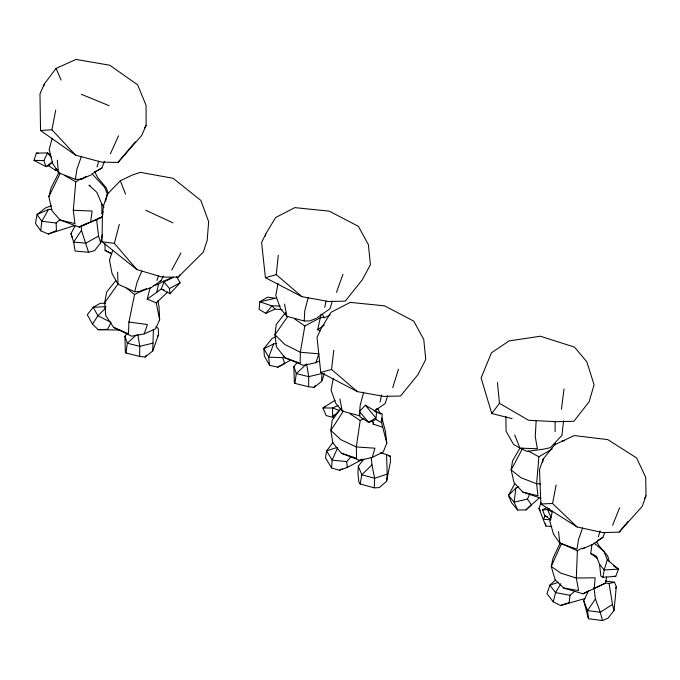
<?xml version="1.0" encoding="UTF-8"?>
<svg xmlns="http://www.w3.org/2000/svg" width="680" height="680" viewBox="0 0 680 680"><rect width="100%" height="100%" fill="white"/><g stroke="black" fill="none" stroke-linecap="round" stroke-linejoin="round"><path stroke-width="1.02" d="M555.092 431.587L555.135 421.251M126.981 333.854L124.907 336.209L125.375 352.163L125.987 353.03L139.63 356.405L145.112 357.043L152.737 350.94L158.593 334.5L158.21 328.329L155.89 326.723M297.313 362.635L293.862 366.562L294.329 382.508L294.942 383.384L308.584 386.75L314.067 387.387L321.691 381.293L324.445 373.558M102.068 241.791L102.391 214.566L103.436 206.04L107.347 194.182L120.3 180.804L131.869 175.21L140.327 172.346L173.154 178.313L200.889 200.456L208.658 221.68L207.188 240.371L203.226 252.203L178.118 277.134L162.18 277.091L136.875 269.577L102.068 241.791L114.376 243.347L136.875 269.577M139.63 356.405L139.774 346.307L137.828 334.602M308.584 386.75L308.728 376.661L306.62 363.978L296.293 373.583L294.942 383.384M152.737 350.94L153.417 329.358M321.691 381.293L321.921 373.499L308.728 376.661L296.293 373.583L293.862 366.562M146.676 288.456L134.555 294.517L128.936 322.048L128.494 333.744L113.662 327.428L105.774 315.605L104.703 302.694L106.683 292.009L115.779 280.661M581.791 548.156L577.396 550.851L576.308 578.042L578.604 590.597L563.669 588.013L555.11 579.726L551.25 566.448L553.001 558.306L560.303 542.7M380.613 452.88L386.605 454.504L390.371 456.271L390.43 461.864L386.631 481.253L379.202 487.628L374.221 487.823L374.629 478.261L371.934 464.899L371.272 457.538M363.851 459.017L358.317 466.259L357.926 473.467L358.878 482.12L360.179 484.015L374.221 487.823M316.319 318.333L309.876 320.9L304.207 320.969L304.801 310.556L308.295 297.347M536.146 420.988L535.262 436.594L537.353 448.749L519.919 448.146L513.502 444.363L506.073 431.23L505.912 416.483M362.296 459.476L347.293 467.398L339.397 470.254L331.559 467.925L332.154 460.131L337.501 448.086M386.631 481.253L387.2 474.096L386.605 454.504M552.185 448.962L538.891 456.781L536.613 483.735L537.965 495.745L522.81 492.099L514.088 482.774L511.147 469.906L512.55 460.879L519.843 448.231M59.126 172.1L51.026 188.071L48.867 196.665L52.029 210.783L60.146 220.031L74.928 223.567L73.296 210.307L75.778 181.756L81.218 178.619M588.659 590.623L583.695 600.721L588.489 618.74L602.48 620.551L608.031 618.171L614.074 610.36L616.292 586.611L614.473 582.216L605.387 581.043M265.481 236.096L265.685 234.048L275.655 217.523L294.797 207.63L329.222 211.157L358.334 226.278L368.356 244.63L370.438 264.681L362.312 279.735L345.21 301.163L328.5 301.486L301.962 296.692L265.412 277.712L261.604 242.556L265.685 234.048M301.962 296.692L276.25 274.644L278.273 255.263M563.558 420.801L561.952 435.327L550.486 447.627L543.609 449.165L527.127 451.367L519.919 448.146L514.726 434.996M357.382 391.62L320.764 372.453L317.024 337.356L321.019 328.695L331.075 312.29L350.208 302.387L384.565 305.847L413.738 321.113L423.759 339.507L425.748 359.448L417.945 374.654L400.546 396.006L383.885 396.389L357.382 391.62L331.559 369.478L333.769 350.217M74.928 225.437L48.356 234.039L40.698 230.767L41.811 221.238L48.544 209.397L51.706 209.321M574.736 591.294L570.035 595.332L569.16 602.692L560.507 605.506L553.24 601.825L546.975 593.708L549.848 585.183L555.688 579.938M518.798 486.829L515.873 488.07L514.139 502.163L517.633 510.017L525.98 509.915L539.835 497.352M561.459 409.224L564.026 388.9M542.776 462.137L543.167 459.085L554.718 444.745L574.226 435.548L607.81 439.629L636.608 457.946L645.719 477.3L646 495.873L642.277 506.302L619.208 532.117L602.981 532.619L577.031 526.94L540.88 503.948L539.486 469.54L543.167 459.085M60.146 220.031L79.178 227.103L90.653 222.071L92.106 211.004L73.296 210.307M375.929 419.416L368.755 422.45L359.95 416.763L359.423 411.553L365.398 405.254L376.584 411.833L375.929 419.416L381.565 422.662L386.793 443.096L383.291 451.911L372.283 457.377L359.907 460.462L341.377 453.245L332.732 442.68L330.879 430.406L332.146 420.342L341.13 408.068M597.134 558.271L590.75 553.427L591.94 544.637M125.987 353.03L127.338 343.23L124.907 336.209M102.34 211.99L102.068 213.911L101.685 203.745L96.9 192.389L88.986 185.147L90.618 186.38M363.817 418.498L360.213 420.486L356.328 446.964L356.592 458.21L341.377 453.245M83.691 178.16L80.903 179.316L75.344 179.299L76.968 168.988L81.422 156.374M607.317 559.844L618.519 569.126L615.731 576.36L602.973 577.277L604.197 569.967L607.317 559.844L604.053 551.344L593.904 542.988M330.055 314.908L325.966 317.144L320.246 317.738L304.844 325.992L300.33 352.265L300.203 363.239L285.005 357.808L276.445 346.825L275 334.755L276.267 324.377L285.532 312.74M360.179 484.015L361.811 474.785L358.317 466.259M44.081 85.757L44.455 83.759L56.083 68.425L75.965 59.449L109.727 65.221L137.632 84.83L146.064 105.332L146.132 125.46L141.61 135.583L117.98 162.444L101.49 162.103L75.573 155.142L40.536 130.534L39.975 93.9L44.455 83.759M278.01 283.5L275.782 295.494L280.5 308.652L286.909 316.361L304.207 320.969M563.669 588.013L583.024 593.802L605.514 583.125L606.654 577.005M333.319 378.207L331.075 390.175L335.758 403.308L342.201 411.094L359.507 415.743L360.145 405.39L363.673 392.207M577.031 526.94L552.568 503.498L556.112 484.993M75.573 155.142L51.918 129.761L55.743 110.041M75.454 225.207L70.958 233.631L73.644 242.08L75.106 251.065L88.528 252.246L94.597 250.623L100.674 242.802L102.28 234.71M382.364 427.142L373.142 424.065L373.541 422.059M324.734 307.351L326.034 301.163M320.374 330.726L317.662 329.791L321.096 314.194M380.052 402.152L381.591 394.952M113.662 327.428L131.682 336.2L144.211 333.897L155.584 328.772L159.638 319.846L156.238 302.889L147.228 299.124L156.749 292.281L158.525 284.172L163.421 281.231L172.516 277.389M102.85 214.141L102.195 217.031L79.178 227.103L87.448 223.176M102.391 214.566L103.139 211.506M105.612 201.314L107.347 194.182M375.522 412.037L376.372 408.595M112.727 250.35L109.455 260.176L112.106 273.725L117.997 284.197L134.682 291.754L137.088 282.234L141.814 271.082M553.24 601.825L555.56 592.594L560.864 583.678M147.228 299.124L150.161 287.547M114.376 243.347L119.297 224.425M552.466 511.147L549.806 521.331L553.545 534.233L559.887 543.277L576.997 549.151L578.51 539.588L582.573 527.918M373.142 424.065L373.507 422.722L371.042 420.979M52.19 138.261L49.155 149.447L52.615 163.336L58.472 172.712L75.344 179.299M372.283 457.377L374.935 448.188L356.328 446.964L340.782 439.671L330.879 430.406L343.545 410.89M615.731 588.54L616.292 586.611M598.315 536.86L600.058 530.944M554.787 445.145L555.339 443.292M97.002 166.923L98.745 161.126M392.717 387.71L398.454 369.214M332.367 301.138L329.919 308.83L317.169 317.738M387.642 395.87L385.186 403.546L374.111 411.238M52.708 161.874L48.629 165.725L45.942 166.677L34 160.378L36.346 153.111L47.558 152.949L50.77 154.921M285.005 357.808L303.331 365.322L315.885 362.695L318.861 353.804L300.33 352.265L284.852 344.505L275 334.755L287.615 316.642M144.211 333.897L147.424 324.538L128.936 322.048M551.735 526.49L545.827 526.082L538.96 508.444L540.974 502.588M336.498 292.315L342.975 274.193M156.876 280.475L158.593 275.842M276.769 343.459L273.7 343.901L268.668 357.178L269.56 365.287L277.686 367.2L284.699 363.681L282.769 357.663L284.053 356.048M612.62 525.283L619.625 507.713M585.089 547.527L582.412 548.819L592.917 544.383L602.896 537.361L604.851 532.508M92.828 173.392L101.847 168.036L104.593 161.262M514.7 483.812L508.487 495.38L514.139 502.163L527.433 499.094L529.55 494.385M110.389 153.799L118.541 135.805M134.682 291.754L139.969 291.49L150.875 287.81L161.101 280.661L163.31 276.021M52.445 161.815L45.942 166.677L43.868 160.573L47.558 152.949L51.459 157.539M48.867 196.665L60.325 173.128M111.087 322.413L107.534 329.35L98.166 329.698L92.505 324.088L87.269 314.789L93.143 307.284L100.317 303.288L105.434 303.322M545.326 515.619L543.422 519.308L550.758 519.809M157.327 336.923L158.593 334.5M522.784 448.035L511.147 469.906L520.99 477.76L536.613 483.735L540.779 483.829M171.785 269.96L180.965 252.951M335.053 400.291L322.932 407.966L326.128 415.574L332.69 417.274L334.118 414.8M338.122 405.518L332.503 408.025L332.69 417.274L333.736 415.531M644.351 498.567L646 495.873M145.112 357.043L146.191 355.274M314.067 387.387L315.146 385.628M144.457 128.078L146.132 125.46M92.505 324.088L97.92 315.767L105.647 308.065M81.311 225.182L81.49 230.316L73.644 242.08L85.884 243.159L98.566 236.071L96.603 219.394M593.954 587.622L595.399 598.961L587.52 610.589L588.489 618.74M104.703 302.694L118.014 283.976M332.885 442.552L326.604 450.933L325.474 457.844L331.559 467.925M512.1 418.625L491.776 413.508L499.443 403.317L497.445 382.627M276.632 298.401L267.554 297.177L259.811 301.818L259.089 309.417L265.778 313.344L271.881 305.864L280.118 306.06M619.208 532.117L627.869 521.586M178.118 277.134L180.132 274.695M117.98 162.444L135.32 141.839M347.293 467.398L346.673 461.61L350.786 456.986M156.749 292.281L161.262 288.975L169.983 293.743L180.106 282.829L176.647 276.726M167.679 292.06L156.238 302.889M332.69 417.274L339.363 410.397L332.503 408.025L322.932 407.966L325.618 406.631M515.873 488.07L508.487 495.38L511.445 502.588L517.633 510.017M371.934 464.899L361.811 474.785L374.629 478.261L387.2 474.096M525.98 509.915L531.377 504.654L527.433 499.094M56.466 168.784L55.097 170.094L48.629 165.725M136.187 335.002L127.338 343.23L139.774 346.307L152.966 343.145M51.246 205.836L45.424 207.969L37.052 214.574L41.811 221.238L56.151 223.006L60.044 219.462M317.662 329.791L324.25 325.074M605.106 582.981L609.093 583.5L612.476 604.452L600.279 612.238L587.52 610.589L583.695 600.721M597.558 540.532L602.896 537.361M550.834 519.494L544.714 515.669L542.631 509.873L546.983 507.433M549.227 508.512L547.425 509.507L542.631 509.873M277.686 367.2L290.445 360.264M169.983 293.743L169.473 288.567L180.106 282.829M86.368 176.375L80.903 179.316L91.451 174.794M94.562 171.964L96.382 170.977M98.201 170L101.847 168.036M159.239 281.622L161.101 280.661M139.969 291.49L142.647 290.139M173.34 277.27L163.965 282.004L161.262 288.975L163.94 289.841M583.024 593.802L588.702 590.937M315.885 362.695L319.549 360.885M273.7 343.901L263.891 348.704L264.325 355.997L269.56 365.287M339.397 470.254L342.252 468.868M358.402 461.04L362.202 459.204M605.514 583.125L594.226 588.413L595.136 577.788L576.308 578.042L560.813 573.146L551.25 566.448L561.544 543.515L577.396 550.851M275.833 336.77L271.991 338.555L263.891 348.704L268.668 357.178L282.769 357.663M265.778 313.344L275.026 309.069L282.175 309.697M48.544 209.397L37.052 214.574L35.487 223.456L40.698 230.767M90.653 222.071L102.195 217.031L98.49 218.212M48.356 234.039L56.397 230.588L56.151 223.006M336.974 447.474L326.604 450.933L332.154 460.131L346.673 461.61M558.577 582.292L549.848 585.183L555.56 592.594L570.035 595.332M153.451 285.685L158.525 284.172M265.412 277.712L276.25 274.644M560.507 605.506L585.012 598.536M320.764 372.453L331.559 369.478M609.093 583.5L614.473 582.216M274.593 298.426L259.811 301.818L271.881 305.864L275.026 309.069M57.825 169.685L55.097 170.094L57.171 169.966M40.536 130.534L51.918 129.761M106.054 306.714L93.143 307.284L97.92 315.767L110.151 321.938M540.88 503.948L552.568 503.498M98.166 329.698L119.756 330.046M612.748 576.308L615.731 576.36M34 160.378L43.868 160.573M562.182 440.835L564.23 440.904M36.346 153.111L38.403 153.374M388.339 455.719L390.371 456.271M377.442 412.582L381.293 413.67M522.81 492.099L540.829 498.193M376.584 411.833L382.253 413.942L381.565 422.662L381.454 418.837M544.714 515.669L547.544 516.817M81.337 94.291L109.131 105.689M145.715 210.256L173.009 222.878M104.975 243.805L105.077 250.418L111.409 253.385M590.75 553.427L596.369 556.257L599.624 564.409L600.831 576.104L602.973 577.277M552.075 511.938L547.425 509.507L551.293 517.82M105.077 250.418L111.809 254.056M528.156 450.95L538.891 456.781M64.872 175.661L75.778 181.756M499.443 403.317L528.538 420.265L556.155 421.685L573.877 421.286L589.101 401.812L594.082 384.761L586.832 361.82L574.472 347.089L540.354 336.226L509.09 340.909L491.436 352.826L481.083 377.969L491.776 413.508M613.377 565.803L618.519 569.126L604.197 569.967L599.624 564.409M350.047 413.865L360.213 420.486M294.721 318.997L304.844 325.992M126.489 288.074L134.555 294.517M91.885 173.621L104.644 187.349L107.763 194.998M359.423 411.553L368.755 422.45L375.776 417.877L365.398 405.254M169.473 288.567L163.421 281.231M101.685 203.745L103.98 207.17M538.96 508.444L540.421 510.723M596.505 541.705L599.097 545.861L607.665 555.951L609.373 561.68M94.868 172.117L97.707 177.54L106.318 187.969L108.086 192.975M377.714 408.697L380.46 414.154M322.405 314.262L324.164 317.951M56.083 68.425L61.081 80.061M120.3 180.804L125.596 194.182M595.399 598.961L600.279 612.238L602.48 620.551M81.49 230.316L88.528 252.246M70.958 233.631L72.258 237.49M98.566 236.071L100.674 242.802M612.476 604.452L614.074 610.36M381.905 417.962L385.33 430.899L386.793 443.096M284.537 304.113L286.909 316.361M157.905 300.832L159.043 306.705L159.638 319.846M339.873 398.888L342.201 411.094M545.428 523.515L545.827 526.082M558.51 531.607L559.887 543.277M57.29 160.123L58.472 172.712M117.648 272.212L117.997 284.197"/></g></svg>
